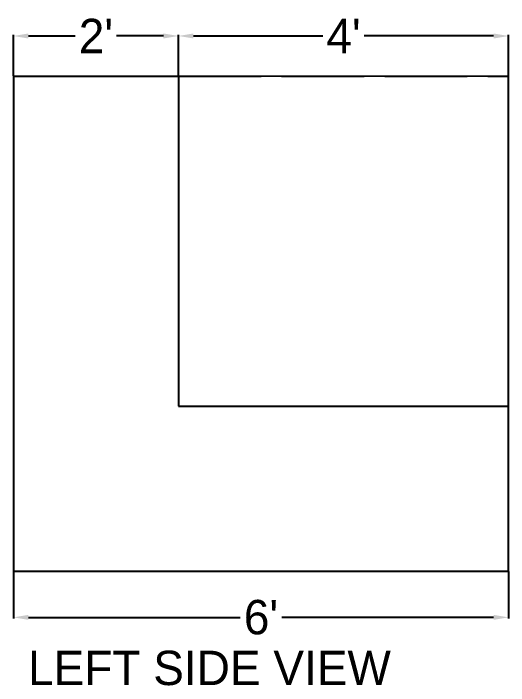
# Model space of a CAD drawing. Header units: inches. Extents: x 4 to 531, y -296 to 303.
# Drawn here: x 206.6 to 278.6, y 8 to 105.8 of the extents above; entities that cross this region are included whole.
import ezdxf

# ---------------------------------------------------------------- set-up
doc = ezdxf.new("R2010")
doc.units = ezdxf.units.IN
doc.header["$MEASUREMENT"] = 0
doc.linetypes.add('ACAD_ISO02W100', pattern=[15, 12, -3])
doc.dimstyles.get("Standard").update_dxf_attribs({"dimtxt": 5, "dimasz": 2.18, "dimexe": 0.18, "dimexo": 0.0625, "dimgap": 0.09, "dimtad": 0, "dimtih": 1, "dimtoh": 1, "dimdec": 0, "dimzin": 0, "dimdsep": 46, "dimlunit": 3, "dimtxsty": 'Standard', "dimcen": 0.09, "dimclrt": 5, "dimadec": 0, "dimazin": 0, "dimtfac": 1, "dimtdec": 0, "dimtofl": 0, "dimtmove": 0, "dimatfit": 3, "dimfxl": 1, "dimtolj": 1, "dimtzin": 0, "dimarcsym": 0})

# ---------------------------------------------------------------- blocks, each defined once
blk = doc.blocks.new('*D125')
at = {"color": 0, "lineweight": -2}
for p, q in [((206.624, 24.633), (206.624, 17.774)), ((278.624, 24.633), (278.624, 17.774)), ((208.804, 17.954), (239.617, 17.954)), ((276.444, 17.954), (245.63, 17.954))]:
    blk.add_line(p, q, dxfattribs=at)
at = {"color": 0}
for points in [[(208.804, 18.317), (208.804, 17.59), (206.624, 17.954)], [(276.444, 18.317), (276.444, 17.59), (278.624, 17.954)]]:
    blk.add_solid(points, dxfattribs=at)
at = {"layer": 'Defpoints', "color": 0}
for p in [(206.624, 24.695), (278.624, 24.695), (278.624, 17.954)]:
    blk.add_point(p, dxfattribs=at)
at = {"color": 5, "insert": (242.624, 17.954), "char_height": 5, "attachment_point": 5}
blk.add_mtext("\\A1;6'", dxfattribs=at)
blk = doc.blocks.new('*D140')
at = {"color": 0, "lineweight": -2}
for p, q in [((206.624, 96.758), (206.624, 102.715)), ((230.624, 96.758), (230.624, 102.715)), ((208.804, 102.535), (215.617, 102.535)), ((228.444, 102.535), (221.63, 102.535))]:
    blk.add_line(p, q, dxfattribs=at)
at = {"color": 0}
for points in [[(208.804, 102.898), (208.804, 102.171), (206.624, 102.535)], [(228.444, 102.898), (228.444, 102.171), (230.624, 102.535)]]:
    blk.add_solid(points, dxfattribs=at)
at = {"layer": 'Defpoints', "color": 0}
for p in [(230.624, 102.535), (206.624, 96.695), (230.624, 96.695)]:
    blk.add_point(p, dxfattribs=at)
at = {"color": 5, "insert": (218.624, 102.535), "char_height": 5, "attachment_point": 5}
blk.add_mtext("\\A1;2'", dxfattribs=at)
blk = doc.blocks.new('*D141')
at = {"color": 0, "lineweight": -2}
for p, q in [((230.624, 96.758), (230.624, 102.715)), ((278.624, 96.758), (278.624, 102.715)), ((232.804, 102.535), (251.617, 102.535)), ((276.444, 102.535), (257.63, 102.535))]:
    blk.add_line(p, q, dxfattribs=at)
at = {"color": 0}
for points in [[(232.804, 102.898), (232.804, 102.171), (230.624, 102.535)], [(276.444, 102.898), (276.444, 102.171), (278.624, 102.535)]]:
    blk.add_solid(points, dxfattribs=at)
at = {"layer": 'Defpoints', "color": 0}
for p in [(278.624, 102.535), (230.624, 96.695), (278.624, 96.695)]:
    blk.add_point(p, dxfattribs=at)
at = {"color": 5, "insert": (254.624, 102.535), "char_height": 5, "attachment_point": 5}
blk.add_mtext("\\A1;4'", dxfattribs=at)

msp = doc.modelspace()

# ---------------------------------------------------------------- linework, layer by layer
for p, q in [((206.624, 96.695), (206.624, 24.695)), ((206.624, 96.695), (230.624, 96.695)), ((230.624, 96.758), (278.624, 96.695)), ((230.624, 96.695), (230.624, 48.695)), ((278.624, 48.695), (278.624, 96.695)), ((230.624, 48.695), (278.624, 48.695)), ((278.624, 24.695), (278.624, 48.695)), ((206.624, 24.695), (278.624, 24.695))]:
    msp.add_line(p, q)
at = {"linetype": 'ACAD_ISO02W100'}
msp.add_line((230.624, 96.695), (278.624, 96.695), dxfattribs=at)

# ---------------------------------------------------------------- texts
at = {"insert": (208.751, 13.105), "char_height": 5, "width": 72.21434, "attachment_point": 1}
msp.add_mtext('LEFT SIDE VIEW', dxfattribs=at)

# ---------------------------------------------------------------- dimensions: what is measured, and where the dimension line sits
for base, p1, p2, picture, middle in [((230.624, 102.535), (206.624, 96.695), (230.624, 96.695), '*D140', (218.624, 102.535)), ((278.624, 102.535), (230.624, 96.695), (278.624, 96.695), '*D141', (254.624, 102.535)), ((278.624, 17.954), (206.624, 24.695), (278.624, 24.695), '*D125', (242.624, 17.954))]:
    dim = msp.add_linear_dim(base=base, p1=p1, p2=p2, dimstyle='Standard')
    dim.commit()
    dim.dimension.update_dxf_attribs({"geometry": picture, "text_midpoint": middle})

doc.saveas('drawing.dxf')
